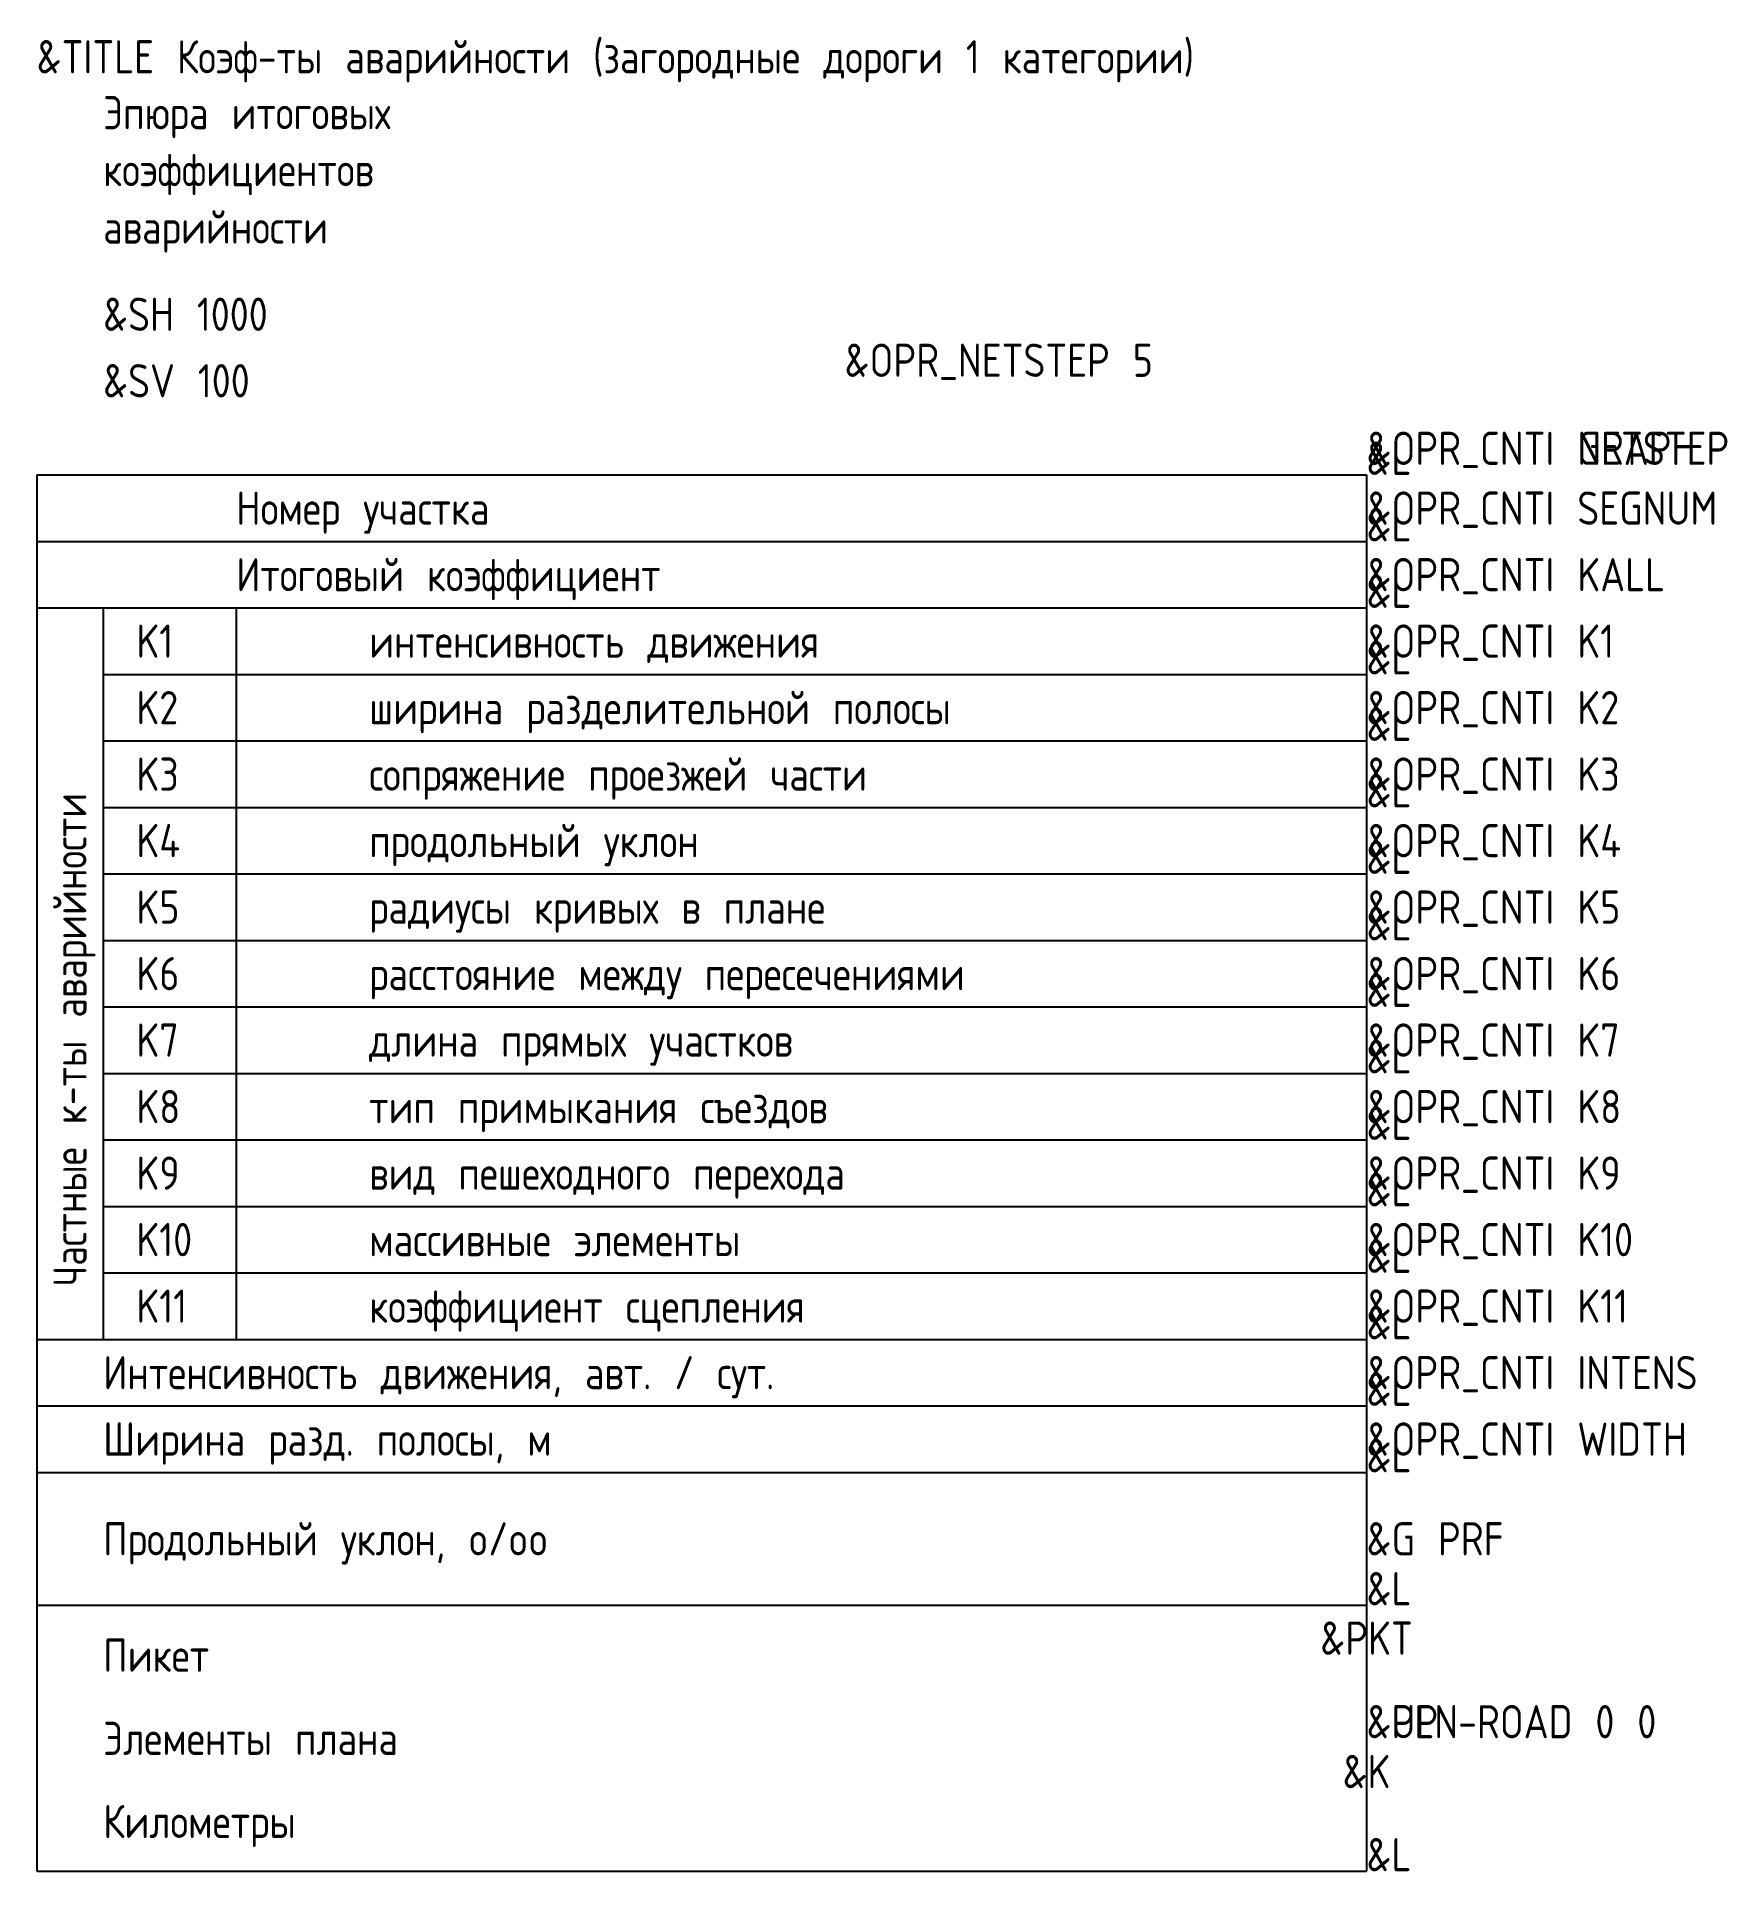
# Model space of a CAD drawing. Extents: x 0 to 127, y 0 to 138.
import ezdxf
from ezdxf.enums import TextEntityAlignment as Align

# ---------------------------------------------------------------- set-up
doc = ezdxf.new("R2010")
doc.units = 0
for name, color, linetype in [('Километры', 7, 'Continuous'), ('Коэффициенты', 7, 'Continuous'), ('Красные отметки', 1, 'Continuous'), ('Пикеты', 7, 'Continuous'), ('Прямые и кривые в плане', 7, 'Continuous'), ('Развернутый план', 7, 'Continuous'), ('Таблица', 7, 'Continuous')]:
    doc.layers.add(name, color=color, linetype=linetype)
doc.styles.get("Standard").update_dxf_attribs({"font": 'txt.shx'})

msp = doc.modelspace()

# ---------------------------------------------------------------- linework, layer by layer
at = {"linetype": 'Continuous'}
msp.add_line((0, 20), (2.84, 20), dxfattribs=at)
at = {"layer": 'Таблица', "linetype": 'Continuous', "flags": 128}
for points in [[(0, 105), (0, 0)], [(0, 105), (100, 105)], [(100, 105), (100, 0)], [(0, 100), (100, 100)], [(0, 95), (100, 95)], [(5, 95), (5, 40)], [(15, 95), (15, 40)], [(5, 90), (100, 90)], [(5, 85), (100, 85)], [(5, 80), (100, 80)], [(5, 75), (100, 75)], [(5, 70), (100, 70)], [(5, 65), (100, 65)], [(5, 60), (100, 60)], [(5, 55), (100, 55)], [(5, 50), (100, 50)], [(5, 45), (100, 45)], [(0, 40), (100, 40)], [(0, 35), (100, 35)], [(0, 30), (100, 30)], [(0, 20), (100, 20)], [(0, 0), (100, 0)]]:
    msp.add_lwpolyline(points, dxfattribs=at)

# ---------------------------------------------------------------- texts
at = {"linetype": 'Continuous', "width": 0.8}
for s, p in [('&TITLE Коэф-ты аварийности (загородные дороги 1 категории)', (0, 135.19)), ('коэффициентов', (5, 126.71)), ('аварийности', (5, 122.39))]:
    msp.add_text(s, height=2.5, dxfattribs=at).set_placement(p)
at = {"layer": 'Километры', "linetype": 'Continuous', "width": 0.8}
msp.add_text('&K', height=2.5, dxfattribs=at).set_placement((100, 5.5), align=Align.BOTTOM_CENTER)
at = {"layer": 'Коэффициенты', "linetype": 'Continuous', "width": 0.8}
for s, p in [('&OPR_NETSTEP 5', (60.75, 111.62)), ('&OPR_CNTI GRAPH', (100, 105)), ('&OPR_CNTI NETSTEP', (100, 105))]:
    msp.add_text(s, height=2.5, dxfattribs=at).set_placement(p, align=Align.BOTTOM_LEFT)
at = {"layer": 'Красные отметки', "linetype": 'Continuous', "width": 0.8}
msp.add_text('&G PRF', height=2.5, dxfattribs=at).set_placement((100, 25), align=Align.MIDDLE_LEFT)
at = {"layer": 'Пикеты', "linetype": 'Continuous', "width": 0.8}
msp.add_text('&PKT', height=2.5, dxfattribs=at).set_placement((100, 15.53), align=Align.BOTTOM_CENTER)
at = {"layer": 'Прямые и кривые в плане', "linetype": 'Continuous', "width": 0.8}
msp.add_text('&PLN-ROAD 0 0', height=2.5, dxfattribs=at).set_placement((100, 10))
at = {"layer": 'Развернутый план', "linetype": 'Continuous', "width": 0.8}
msp.add_text('&UP', height=2.5, dxfattribs=at).set_placement((100, 10))
at = {"layer": 'Таблица', "linetype": 'Continuous', "width": 0.8}
for s, p in [('Эпюра итоговых', (5, 130.99)), ('&SH 1000', (5, 115.83)), ('&SV 100', (5, 110.83)), ('&L', (100, 105)), ('Номер участка', (15, 101.25)), ('&L', (100, 100)), ('Итоговый коэффициент', (15, 96.25)), ('&L', (100, 95)), ('K1', (7.5, 91.25)), ('интенсивность движения', (25, 91.25)), ('&L', (100, 90)), ('K2', (7.5, 86.25)), ('ширина разделительной полосы', (25, 86.25)), ('&L', (100, 85)), ('K3', (7.5, 81.25)), ('сопряжение проезжей части', (25, 81.25)), ('&L', (100, 80)), ('K4', (7.5, 76.25)), ('продольный уклон', (25, 76.25)), ('&L', (100, 75)), ('K5', (7.5, 71.25)), ('радиусы кривых в плане', (25, 71.25)), ('&L', (100, 70)), ('K6', (7.5, 66.25)), ('расстояние между пересечениями', (25, 66.25)), ('&L', (100, 65)), ('K7', (7.5, 61.25)), ('длина прямых участков', (25, 61.25)), ('&L', (100, 60)), ('K8', (7.5, 56.25)), ('тип примыкания съездов', (25, 56.25)), ('&L', (100, 55)), ('K9', (7.5, 51.25)), ('вид пешеходного перехода', (25, 51.25)), ('&L', (100, 50)), ('K10', (7.5, 46.25)), ('массивные элементы', (25, 46.25)), ('&L', (100, 45)), ('K11', (7.5, 41.25)), ('коэффициент сцепления', (25, 41.25)), ('&L', (100, 40)), ('Интенсивность движения, авт. / сут.', (5, 36.25)), ('&L', (100, 35)), ('Ширина разд. полосы, м', (5, 31.25)), ('&L', (100, 30)), ('Продольный уклон, o/oo', (5, 23.75)), ('&L', (100, 20)), ('Пикет', (5, 15)), ('Элементы плана', (5, 8.75)), ('Километры', (5, 2.5)), ('&L', (100, 0))]:
    msp.add_text(s, height=2.5, dxfattribs=at).set_placement(p)
for s, p in [('&OPR_CNTI SEGNUM', (100, 102.5)), ('&OPR_CNTI KALL', (100, 97.5)), ('&OPR_CNTI K1', (100, 92.5)), ('&OPR_CNTI K2', (100, 87.5)), ('&OPR_CNTI K3', (100, 82.5)), ('&OPR_CNTI K4', (100, 77.5)), ('&OPR_CNTI K5', (100, 72.5)), ('&OPR_CNTI K6', (100, 67.5)), ('&OPR_CNTI K7', (100, 62.5)), ('&OPR_CNTI K8', (100, 57.5)), ('&OPR_CNTI K9', (100, 52.5)), ('&OPR_CNTI K10', (100, 47.5)), ('&OPR_CNTI K11', (100, 42.5)), ('&OPR_CNTI INTENS', (100, 37.5)), ('&OPR_CNTI WIDTH', (100, 32.5))]:
    msp.add_text(s, height=2.5, dxfattribs=at).set_placement(p, align=Align.MIDDLE_LEFT)
msp.add_text('Частные к-ты аварийности', height=2.5, rotation=90.0002, dxfattribs=at).set_placement((3.75, 44))

doc.saveas('drawing.dxf')
